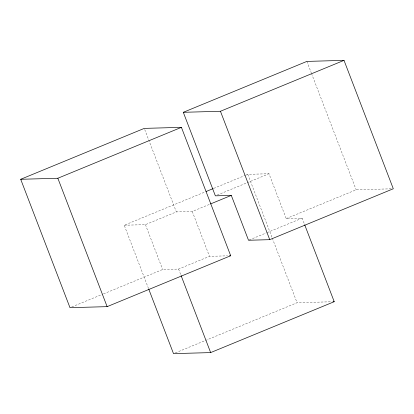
<?xml version="1.0" encoding="UTF-8"?>
<svg xmlns="http://www.w3.org/2000/svg" width="414" height="414" viewBox="0 0 414 414"><rect width="100%" height="100%" fill="white"/><g stroke="black" fill="none" stroke-linecap="round" stroke-linejoin="round"><path stroke-width="0.31" stroke-dasharray="2.07 1.55" d="M148.517 288.532L124.221 225.237L205.406 191.796M213.759 188.354L245.398 175.319M245.994 175.075L247.784 174.335L269.002 173.745L286.224 218.608L302.153 218.162L304.461 224.171M124.221 225.237L145.433 224.642L176.333 211.916L192.262 211.471L210.007 204.159M217.153 195.097L269.002 173.745M71.782 306.945L102.869 294.137M103.469 293.893L162.655 269.509L178.584 269.064L209.484 256.338L227.483 255.831M286.224 218.608L356.154 189.803L391.38 188.815M249.114 240.011L266.399 232.891M266.994 232.647L302.153 218.162M175.298 352.899L297.071 302.732L331.014 301.785M306.867 61.407L311.266 72.859M311.499 73.459L356.154 189.803M247.784 174.335L272.081 237.631M272.314 238.236L297.071 302.732M192.262 211.471L209.484 256.338M144.729 129.587L176.333 211.916M178.584 269.064L180.892 275.072M145.433 224.642L162.655 269.509"/><path stroke-width="0.62" d="M20.7 179.288L144.269 128.387L181.41 127.346L230.696 255.743L107.133 306.645L69.987 307.685L20.7 179.288L57.846 178.248L181.41 127.346M183.304 112.308L306.867 61.407L344.013 60.366L393.3 188.763L269.731 239.665L248.519 240.255L231.297 195.392L215.368 195.838L183.304 112.308L220.445 111.268L344.013 60.366M206.001 191.547L213.163 188.598M210.597 203.916L231.297 195.392M148.745 289.132L173.507 353.634L210.648 352.593L334.217 301.692L304.688 224.776M229.413 255.78L230.696 255.743M332.934 301.728L334.217 301.692M220.445 111.268L269.731 239.665M181.125 275.672L210.648 352.593M57.846 178.248L107.133 306.645"/></g></svg>
